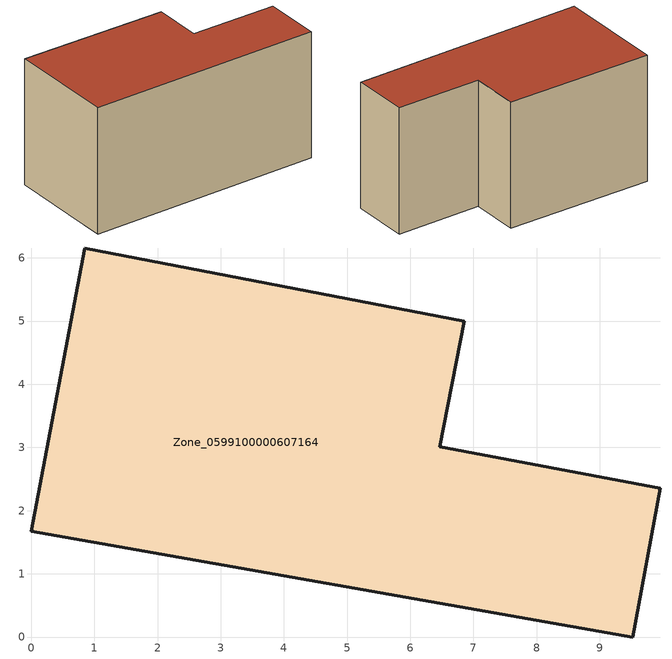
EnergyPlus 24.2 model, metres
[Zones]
Zone_0599100000607164
 floor ground (C_G): 0,1.68 0.85,6.16 6.85,5 6.47,3.01 9.96,2.35 9.52,0 z0
 wall outside (C_F): 0.85,6.16 0,1.68 9.52,0 9.96,2.35 6.47,3.01 6.85,5 0.85,6.16 z0:5.24
 roof outside (C_R): 0,1.68 9.52,0 9.96,2.35 6.47,3.01 6.85,5 0.85,6.16 z5.24
[BUILDING]
Pand.0599100000607164: North Axis=0; Terrain=City; Loads Convergence Tolerance Value=0.04; Temperature Convergence Tolerance Value=0.4; Solar Distribution=FullExterior; Maximum Number of Warmup Days=25; Minimum Number of Warmup Days=1
[Site:Location]
Rotterdam.The.Hague.AP_ZH_NLD Design_Conditions: Latitude=51.96; Longitude=4.45; Time Zone=1; Elevation=-4.5
[SITE:GROUNDTEMPERATURE:BUILDINGSURFACE]
18, 18, 18, 18, 18, 18, 18, 18, 18, 18, 18, 18
[MATERIAL] Thermal Absorptance=0.9; Solar Absorptance=0.7; Visible Absorptance=0.7
Name | Roughness | Thickness | Conductivity | Density | Specific Heat
G.TI.1946 | MediumSmooth | 0.15 | 1 | 540 | 1210
F.TI.1946 | Rough | 0.3 | 0.857143 | 1920 | 840
R.TI.1946 | MediumRough | 0.2 | 0.1 | 1500 | 1000
[CONSTRUCTION]
C_G: G.TI.1946
C_F: F.TI.1946
C_R: R.TI.1946
[ZONE]
Zone_0599100000607164: Type=1; Multiplier=1; Ceiling Height=Autocalculate; Volume=Autocalculate; Floor Area=autocalculate; Part of Total Floor Area=Yes
[ZONEINFILTRATION:DESIGNFLOWRATE]
Infil_Zone_0599100000607164: Zone or ZoneList or Space or SpaceList=Zone_0599100000607164; Schedule=AlwaysOn; Design Flow Rate Calculation Method=Flow/Area; Flow Rate per Floor Area=0.003; Constant Term Coefficient=1; Temperature Term Coefficient=0; Velocity Term Coefficient=0; Velocity Squared Term Coefficient=0
[HVACTEMPLATE:ZONE:IDEALLOADSAIRSYSTEM]
Zone_0599100000607164: Maximum Heating Supply Air Temperature=50; Minimum Cooling Supply Air Temperature=13; Maximum Heating Supply Air Humidity Ratio=0.0156; Minimum Cooling Supply Air Humidity Ratio=0.0077; Heating Limit=NoLimit; Cooling Limit=NoLimit; Dehumidification Control Type=ConstantSensibleHeatRatio; Cooling Sensible Heat Ratio=0.7; Dehumidification Setpoint=60; Humidification Control Type=None; Humidification Setpoint=30; Outdoor Air Method=None; Outdoor Air Flow Rate per Person=0.00944; Outdoor Air Flow Rate per Zone Floor Area=0; Outdoor Air Flow Rate per Zone=0; Demand Controlled Ventilation Type=None; Outdoor Air Economizer Type=NoEconomizer; Heat Recovery Type=None; Sensible Heat Recovery Effectiveness=0.7; Latent Heat Recovery Effectiveness=0.65
[ZONECONTROL:THERMOSTAT]
ThermostatControl_Zone_0599100000607164: Zone or ZoneList=Zone_0599100000607164; Control Type Schedule=DualSetpointControlType; Control 1=Thermostat_Zone_0599100000607164; Temperature Difference Between Cutout And Setpoint=0
[THERMOSTATSETPOINT:DUALSETPOINT]
Thermostat_Zone_0599100000607164: Heating Setpoint Temperature Schedule=HeatingSetpoint_Zone_0599100000607164; Cooling Setpoint Temperature Schedule=CoolingSetpoint_Zone_0599100000607164
[SCHEDULE:COMPACT]
HeatingSetpoint_Zone_0599100000607164: Through: 12/31, For: AllDays, Until: 24:00, 21
CoolingSetpoint_Zone_0599100000607164: Through: 12/31, For: AllDays, Until: 24:00, 24
DualSetpointControlType: Through: 12/31, For: AllDays, Until: 24:00, 4
AlwaysOn: Through: 12/31, For: AllDays, Until: 24:00, 1
